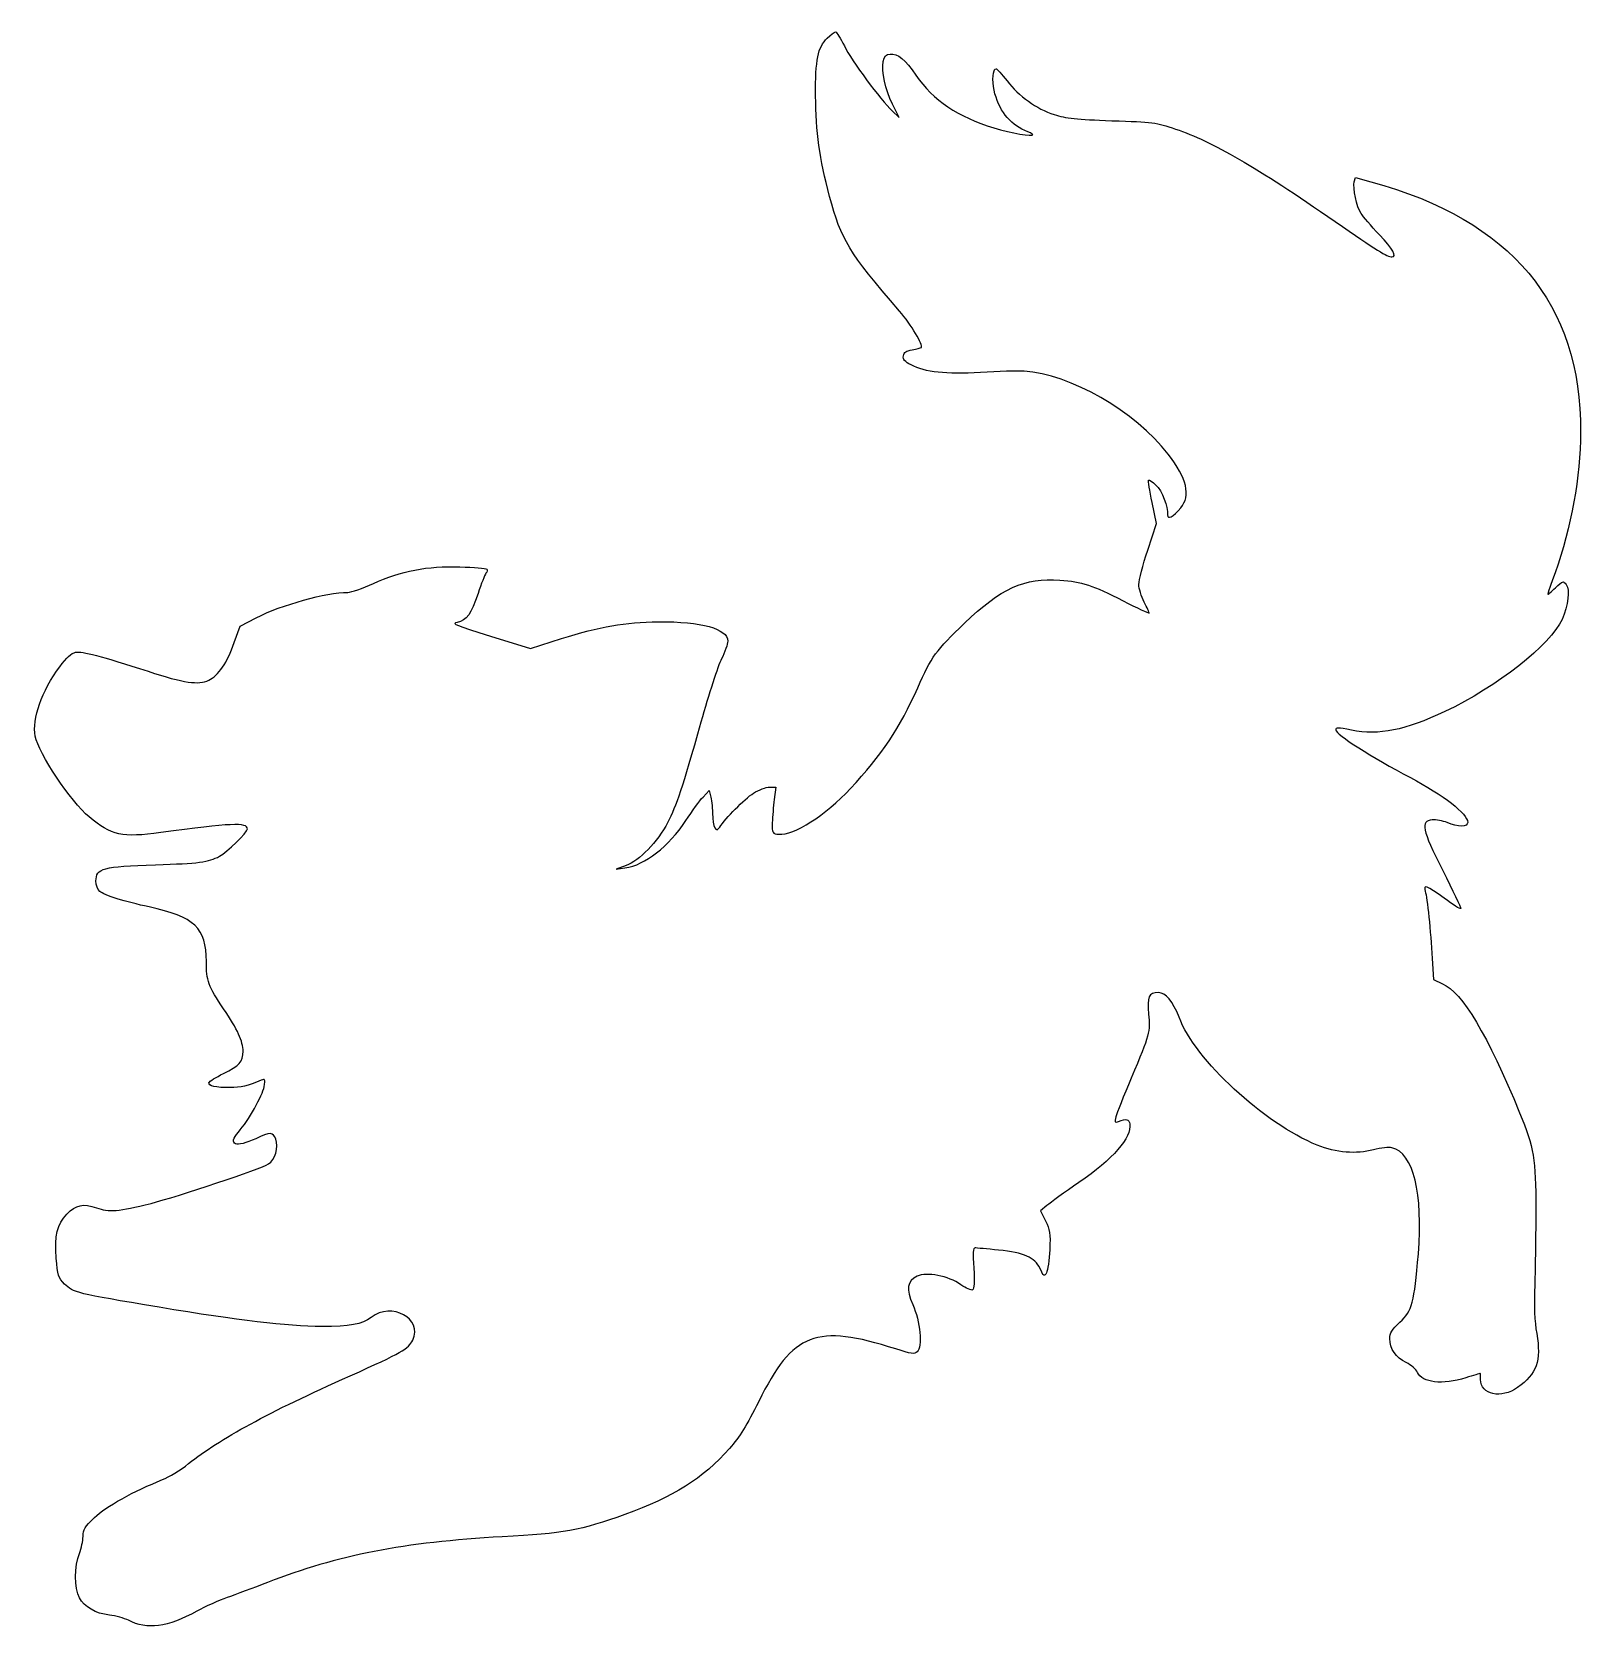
# Model space of a CAD drawing. Header units: centimetres. Extents: x -12.7 to 12.6, y -15.3 to 10.7.
import ezdxf

# ---------------------------------------------------------------- set-up
doc = ezdxf.new("R2010")
doc.units = ezdxf.units.CM
doc.header["$MEASUREMENT"] = 0
doc.layers.add('Layer 1', color=7, linetype='Continuous')

msp = doc.modelspace()

# ---------------------------------------------------------------- linework, layer by layer
at = {"layer": 'Layer 1'}
msp.add_open_spline([(0.3175, 10.62567), (0.16228, 10.46692), (0.12347, 10.27995), (0.127, 9.68375), (0.127, 9.68375), (0.13053, 9.09461), (0.1905, 8.66422), (0.35631, 8.04333), (0.35631, 8.04333), (0.54681, 7.33072), (0.6597, 7.14727), (1.49578, 6.17361), (1.49578, 6.17361), (1.68628, 5.95489), (1.88736, 5.61622), (1.85209, 5.58094), (1.85209, 5.58094), (1.84151, 5.57036), (1.77448, 5.55272), (1.70392, 5.54213), (1.70392, 5.54213), (1.60161, 5.52449), (1.56634, 5.50332), (1.55928, 5.44335), (1.55928, 5.44335), (1.5487, 5.38338), (1.58045, 5.3481), (1.68628, 5.29518), (1.68628, 5.29518), (1.92264, 5.17524), (2.24367, 5.13996), (2.81517, 5.17171), (2.81517, 5.17171), (3.10092, 5.18935), (3.42195, 5.19993), (3.52778, 5.19288), (3.52778, 5.19288), (4.27214, 5.15055), (5.34106, 4.53671), (5.87375, 3.84174), (5.87375, 3.84174), (6.18419, 3.4431), (6.24769, 3.16441), (6.08189, 2.96685), (6.08189, 2.96685), (5.95842, 2.81868), (5.85964, 2.76577), (5.8667, 2.85043), (5.8667, 2.85043), (5.87376, 2.98096), (5.77498, 3.24554), (5.6762, 3.33726), (5.6762, 3.33726), (5.61976, 3.39018), (5.56684, 3.42545), (5.55626, 3.4184), (5.55626, 3.4184), (5.5492, 3.40782), (5.5739, 3.24554), (5.6127, 3.05504), (5.6127, 3.05504), (5.6127, 3.05504), (5.68678, 2.70932), (5.68678, 2.70932), (5.68678, 2.70932), (5.68678, 2.70932), (5.54214, 2.2754), (5.54214, 2.2754), (5.54214, 2.2754), (5.46453, 2.03551), (5.3975, 1.78504), (5.3975, 1.71801), (5.3975, 1.71801), (5.3975, 1.65098), (5.43631, 1.52045), (5.48569, 1.42873), (5.48569, 1.42873), (5.53508, 1.33701), (5.57036, 1.25587), (5.56683, 1.24881), (5.56683, 1.24881), (5.55977, 1.24528), (5.36927, 1.33348), (5.13997, 1.44989), (5.13997, 1.44989), (4.63903, 1.70742), (4.47675, 1.76033), (4.10986, 1.78856), (4.10986, 1.78856), (3.53836, 1.83089), (3.14325, 1.65098), (2.55764, 1.08653), (2.55764, 1.08653), (2.08492, 0.63497), (2.02142, 0.54678), (1.79211, 0.03172), (1.79211, 0.03172), (1.4993, -0.62445), (1.2065, -1.06542), (0.69497, -1.61222), (0.69497, -1.61222), (0.28928, -2.04614), (-0.23284, -2.38128), (-0.4692, -2.35658), (-0.4692, -2.35658), (-0.57856, -2.346), (-0.58209, -2.34247), (-0.57856, -2.16961), (-0.57856, -2.16961), (-0.57503, -2.07083), (-0.56092, -1.9015), (-0.54681, -1.78861), (-0.54681, -1.78861), (-0.54681, -1.78861), (-0.51859, -1.58753), (-0.51859, -1.58753), (-0.51859, -1.58753), (-0.51859, -1.58753), (-0.62442, -1.58753), (-0.62442, -1.58753), (-0.62442, -1.58753), (-0.68086, -1.58753), (-0.79728, -1.63339), (-0.88548, -1.68631), (-0.88548, -1.68631), (-1.03365, -1.78509), (-1.34762, -2.09906), (-1.43581, -2.24017), (-1.43581, -2.24017), (-1.49931, -2.346), (-1.5487, -2.24723), (-1.55575, -2.01086), (-1.55575, -2.01086), (-1.55575, -1.90503), (-1.56986, -1.77803), (-1.58397, -1.73217), (-1.58397, -1.73217), (-1.58397, -1.73217), (-1.60866, -1.64398), (-1.60866, -1.64398), (-1.60866, -1.64398), (-1.60866, -1.64398), (-1.70744, -1.74981), (-1.70744, -1.74981), (-1.70744, -1.74981), (-1.76036, -1.80625), (-1.88736, -1.97912), (-1.98966, -2.13434), (-1.98966, -2.13434), (-2.26835, -2.5612), (-2.64935, -2.85753), (-2.98097, -2.90692), (-2.98097, -2.90692), (-2.98097, -2.90692), (-3.12208, -2.92809), (-3.12208, -2.92809), (-3.12208, -2.92809), (-3.12208, -2.92809), (-2.96333, -2.86812), (-2.96333, -2.86812), (-2.96333, -2.86812), (-2.74814, -2.79051), (-2.44475, -2.47654), (-2.286, -2.16962), (-2.286, -2.16962), (-2.13783, -1.87681), (-2.05317, -1.62634), (-1.74272, -0.5292), (-1.74272, -0.5292), (-1.61572, -0.07412), (-1.46403, 0.38802), (-1.40758, 0.50091), (-1.40758, 0.50091), (-1.35114, 0.6138), (-1.30527, 0.74433), (-1.30527, 0.79372), (-1.30527, 0.79372), (-1.30527, 0.9948), (-1.73566, 1.11475), (-2.43416, 1.10769), (-2.43416, 1.10769), (-2.99155, 1.10063), (-3.38313, 1.03008), (-4.01813, 0.83252), (-4.01813, 0.83252), (-4.01813, 0.83252), (-4.5226, 0.67377), (-4.5226, 0.67377), (-4.5226, 0.67377), (-4.5226, 0.67377), (-5.17524, 0.87485), (-5.17524, 0.87485), (-5.17524, 0.87485), (-5.74674, 1.05124), (-5.81377, 1.07946), (-5.71499, 1.0971), (-5.71499, 1.0971), (-5.55977, 1.12885), (-5.48921, 1.23116), (-5.37632, 1.56982), (-5.37632, 1.56982), (-5.32693, 1.72504), (-5.26696, 1.87321), (-5.24932, 1.8979), (-5.24932, 1.8979), (-5.22815, 1.92259), (-5.2211, 1.95434), (-5.23521, 1.96493), (-5.23521, 1.96493), (-5.24932, 1.97904), (-5.44335, 1.99668), (-5.67265, 2.00374), (-5.67265, 2.00374), (-6.19829, 2.02138), (-6.63926, 1.93671), (-7.08376, 1.7321), (-7.08376, 1.7321), (-7.25662, 1.65096), (-7.44359, 1.58746), (-7.50004, 1.58746), (-7.50004, 1.58746), (-7.85282, 1.58746), (-8.57601, 1.38638), (-8.99582, 1.17118), (-8.99582, 1.17118), (-8.99582, 1.17118), (-9.25688, 1.03712), (-9.25688, 1.03712), (-9.25688, 1.03712), (-9.25688, 1.03712), (-9.35213, 0.76901), (-9.35213, 0.76901), (-9.35213, 0.76901), (-9.46502, 0.44093), (-9.60966, 0.23279), (-9.76841, 0.15518), (-9.76841, 0.15518), (-9.93774, 0.07404), (-10.17058, 0.10932), (-10.75619, 0.29982), (-10.75619, 0.29982), (-11.52877, 0.55029), (-11.82863, 0.6279), (-11.938, 0.61026), (-11.938, 0.61026), (-12.00856, 0.59615), (-12.08617, 0.52559), (-12.19553, 0.3739), (-12.19553, 0.3739), (-12.48834, -0.01768), (-12.65061, -0.47629), (-12.5977, -0.75852), (-12.5977, -0.75852), (-12.54478, -1.03369), (-12.01562, -1.82744), (-11.71928, -2.07438), (-11.71928, -2.07438), (-11.35239, -2.37777), (-11.18306, -2.41657), (-10.54806, -2.32838), (-10.54806, -2.32838), (-9.41212, -2.17316), (-9.13695, -2.16257), (-9.13695, -2.26841), (-9.13695, -2.26841), (-9.13695, -2.32485), (-9.47562, -2.65647), (-9.59203, -2.71644), (-9.59203, -2.71644), (-9.779, -2.81169), (-9.92717, -2.83286), (-10.63625, -2.85402), (-10.63625, -2.85402), (-11.49703, -2.88224), (-11.60639, -2.91046), (-11.60639, -3.1186), (-11.60639, -3.1186), (-11.60639, -3.18563), (-11.5817, -3.25971), (-11.54289, -3.28793), (-11.54289, -3.28793), (-11.47586, -3.35143), (-11.12308, -3.46079), (-10.74208, -3.54193), (-10.74208, -3.54193), (-10.00125, -3.70068), (-9.80722, -3.88412), (-9.80722, -4.43093), (-9.80722, -4.43093), (-9.80722, -4.74137), (-9.77194, -4.84015), (-9.525, -5.20351), (-9.525, -5.20351), (-9.29569, -5.54218), (-9.21103, -5.73268), (-9.2075, -5.89495), (-9.2075, -5.89495), (-9.2075, -6.06428), (-9.26747, -6.13131), (-9.52853, -6.25831), (-9.52853, -6.25831), (-9.652, -6.31828), (-9.75784, -6.38531), (-9.76489, -6.40648), (-9.76489, -6.40648), (-9.779, -6.4594), (-9.652, -6.49115), (-9.41917, -6.48762), (-9.41917, -6.48762), (-9.24631, -6.48762), (-9.13695, -6.46293), (-8.91117, -6.36768), (-8.91117, -6.36768), (-8.8512, -6.33946), (-8.84414, -6.35004), (-8.86531, -6.47351), (-8.86531, -6.47351), (-8.89, -6.61815), (-9.11931, -7.02737), (-9.28512, -7.21434), (-9.28512, -7.21434), (-9.46504, -7.42248), (-9.32745, -7.47187), (-9.0029, -7.32017), (-9.0029, -7.32017), (-8.76301, -7.20728), (-8.72068, -7.21081), (-8.67482, -7.32723), (-8.67482, -7.32723), (-8.62543, -7.45776), (-8.6854, -7.6659), (-8.79476, -7.73292), (-8.79476, -7.73292), (-8.90765, -7.807), (-10.28701, -8.26914), (-10.70682, -8.37498), (-10.70682, -8.37498), (-11.24304, -8.50904), (-11.39474, -8.51962), (-11.59935, -8.44906), (-11.59935, -8.44906), (-11.81454, -8.37145), (-11.93449, -8.39614), (-12.08266, -8.55137), (-12.08266, -8.55137), (-12.24141, -8.7207), (-12.28374, -8.89356), (-12.25552, -9.26751), (-12.25552, -9.26751), (-12.23083, -9.55326), (-12.22024, -9.58501), (-12.11794, -9.69084), (-12.11794, -9.69084), (-11.97683, -9.83195), (-11.9345, -9.84253), (-10.5763, -10.06831), (-10.5763, -10.06831), (-9.25691, -10.29056), (-8.51608, -10.37523), (-7.91988, -10.38228), (-7.91988, -10.38228), (-7.47538, -10.38581), (-7.26371, -10.347), (-7.11907, -10.23411), (-7.11907, -10.23411), (-6.78746, -9.97305), (-6.2724, -10.25528), (-6.44174, -10.60453), (-6.44174, -10.60453), (-6.5123, -10.74564), (-6.61813, -10.80914), (-7.46127, -11.18661), (-7.46127, -11.18661), (-8.80183, -11.7828), (-9.58146, -12.20967), (-10.09652, -12.61889), (-10.09652, -12.61889), (-10.22705, -12.7212), (-10.41755, -12.83761), (-10.51985, -12.87995), (-10.51985, -12.87995), (-10.98199, -13.05987), (-11.45118, -13.32092), (-11.6311, -13.49731), (-11.6311, -13.49731), (-11.78985, -13.649), (-11.81807, -13.69487), (-11.81807, -13.80423), (-11.81807, -13.80423), (-11.81807, -13.87479), (-11.84629, -14.00179), (-11.87804, -14.08292), (-11.87804, -14.08292), (-11.95918, -14.28048), (-11.95918, -14.65442), (-11.87804, -14.80611), (-11.87804, -14.80611), (-11.7969, -14.95428), (-11.61346, -15.06364), (-11.38768, -15.08833), (-11.38768, -15.08833), (-11.28537, -15.09891), (-11.14426, -15.13772), (-11.07724, -15.173), (-11.07724, -15.173), (-10.77385, -15.33175), (-10.43871, -15.28589), (-9.96246, -15.02483), (-9.96246, -15.02483), (-9.82488, -14.94722), (-9.60263, -14.84844), (-9.46857, -14.80258), (-9.46857, -14.80258), (-9.33451, -14.75672), (-9.03818, -14.64383), (-8.80888, -14.55564), (-8.80888, -14.55564), (-7.66588, -14.11114), (-6.58638, -13.89947), (-4.98124, -13.81128), (-4.98124, -13.81128), (-3.97935, -13.75836), (-3.70771, -13.70897), (-2.98099, -13.44792), (-2.98099, -13.44792), (-2.1943, -13.16923), (-1.70746, -12.85878), (-1.27707, -12.37195), (-1.27707, -12.37195), (-1.11126, -12.18145), (-0.99132, -11.99095), (-0.80082, -11.60642), (-0.80082, -11.60642), (-0.24696, -10.48106), (0.13757, -10.33289), (1.43579, -10.74917), (1.43579, -10.74917), (1.68626, -10.83031), (1.73212, -10.83736), (1.78504, -10.79503), (1.78504, -10.79503), (1.87323, -10.71742), (1.83443, -10.29761), (1.71096, -10.02245), (1.71096, -10.02245), (1.59807, -9.77551), (1.61924, -9.64498), (1.78504, -9.56384), (1.78504, -9.56384), (1.93673, -9.48976), (2.29304, -9.55678), (2.49765, -9.70142), (2.49765, -9.70142), (2.58232, -9.76139), (2.66698, -9.79667), (2.68815, -9.78609), (2.68815, -9.78609), (2.71284, -9.76845), (2.7199, -9.65203), (2.70579, -9.43331), (2.70579, -9.43331), (2.68815, -9.18284), (2.69521, -9.1017), (2.72696, -9.1017), (2.72696, -9.1017), (2.74813, -9.1017), (2.92452, -9.11934), (3.11149, -9.13698), (3.11149, -9.13698), (3.5313, -9.17931), (3.6971, -9.2534), (3.78882, -9.44037), (3.78882, -9.44037), (3.84526, -9.56737), (3.85585, -9.5709), (3.89113, -9.5074), (3.89113, -9.5074), (3.9123, -9.46859), (3.93699, -9.29926), (3.94405, -9.12993), (3.94405, -9.12993), (3.95816, -8.86535), (3.94758, -8.80537), (3.87702, -8.66074), (3.87702, -8.66074), (3.87702, -8.66074), (3.79235, -8.49493), (3.79235, -8.49493), (3.79235, -8.49493), (3.79235, -8.49493), (3.89818, -8.41026), (3.89818, -8.41026), (3.89818, -8.41026), (3.95815, -8.36087), (4.19099, -8.19507), (4.42029, -8.03632), (4.42029, -8.03632), (4.98121, -7.65179), (5.28107, -7.30607), (5.24932, -7.08029), (5.24932, -7.08029), (5.23874, -7.00268), (5.18935, -6.98857), (5.06588, -7.04148), (5.06588, -7.04148), (5.00591, -7.06265), (5.00238, -7.05559), (5.02355, -6.96387), (5.02355, -6.96387), (5.03766, -6.90743), (5.15055, -6.62168), (5.27402, -6.3324), (5.27402, -6.3324), (5.57741, -5.61273), (5.58446, -5.57746), (5.55624, -5.28818), (5.55624, -5.28818), (5.52802, -5.00949), (5.55977, -4.93893), (5.71852, -4.93893), (5.71852, -4.93893), (5.83846, -4.93893), (5.95488, -5.08004), (6.05366, -5.3411), (6.05366, -5.3411), (6.31119, -6.03254), (7.44008, -7.07677), (8.30791, -7.42602), (8.30791, -7.42602), (8.61835, -7.54949), (8.93938, -7.57771), (9.22513, -7.5001), (9.22513, -7.5001), (9.34155, -7.47188), (9.47913, -7.45424), (9.52499, -7.46835), (9.52499, -7.46835), (9.87424, -7.55302), (10.03652, -8.20918), (9.95538, -9.20049), (9.95538, -9.20049), (9.88835, -9.99424), (9.85307, -10.1283), (9.65552, -10.31174), (9.65552, -10.31174), (9.52146, -10.43521), (9.48971, -10.48813), (9.48971, -10.57985), (9.48971, -10.57985), (9.48971, -10.74566), (9.58849, -10.89029), (9.75782, -10.97143), (9.75782, -10.97143), (9.83543, -11.01024), (9.9201, -11.08432), (9.94126, -11.13018), (9.94126, -11.13018), (10.01887, -11.30304), (10.34695, -11.33832), (10.73148, -11.21837), (10.73148, -11.21837), (10.85142, -11.17956), (10.95726, -11.14781), (10.96431, -11.14781), (10.96431, -11.14781), (10.96784, -11.14781), (10.97137, -11.19367), (10.97137, -11.24659), (10.97137, -11.24659), (10.97137, -11.49706), (11.30651, -11.56762), (11.57462, -11.37712), (11.57462, -11.37712), (11.88506, -11.1584), (11.96268, -10.93968), (11.88506, -10.4987), (11.88506, -10.4987), (11.84978, -10.30114), (11.84273, -10.05067), (11.85331, -9.70142), (11.85331, -9.70142), (11.86037, -9.4192), (11.87095, -8.86534), (11.87095, -8.4667), (11.87095, -8.4667), (11.87095, -7.65531), (11.8392, -7.46834), (11.60637, -6.89684), (11.60637, -6.89684), (11.08426, -5.62684), (10.67151, -4.9354), (10.35048, -4.79428), (10.35048, -4.79428), (10.35048, -4.79428), (10.20231, -4.72725), (10.20231, -4.72725), (10.20231, -4.72725), (10.20231, -4.72725), (10.18114, -4.38153), (10.18114, -4.38153), (10.18114, -4.38153), (10.15645, -3.93703), (10.1, -3.39022), (10.06825, -3.28792), (10.06825, -3.28792), (10.03297, -3.1715), (10.08942, -3.18914), (10.37517, -3.40081), (10.37517, -3.40081), (10.51981, -3.50664), (10.63975, -3.58073), (10.64681, -3.56662), (10.64681, -3.56662), (10.65034, -3.55251), (10.51981, -3.27381), (10.354, -2.94573), (10.354, -2.94573), (10.01181, -2.27545), (9.98358, -2.1414), (10.18114, -2.12376), (10.18114, -2.12376), (10.24464, -2.1167), (10.354, -2.13787), (10.42456, -2.16609), (10.42456, -2.16609), (10.60448, -2.2437), (10.7597, -2.24017), (10.7597, -2.16256), (10.7597, -2.16256), (10.7597, -2.02498), (10.36459, -1.71453), (9.82484, -1.43231), (9.82484, -1.43231), (9.20395, -1.10775), (8.60776, -0.72675), (8.60776, -0.6562), (8.60776, -0.6562), (8.60776, -0.61387), (8.64304, -0.61387), (8.86529, -0.65973), (8.86529, -0.65973), (9.31685, -0.74792), (9.73312, -0.66326), (10.38929, -0.35634), (10.38929, -0.35634), (11.23596, 0.04583), (12.11437, 0.73374), (12.29782, 1.14649), (12.29782, 1.14649), (12.40013, 1.37932), (12.43188, 1.62627), (12.36485, 1.71446), (12.36485, 1.71446), (12.31899, 1.77796), (12.31193, 1.77796), (12.19199, 1.66154), (12.19199, 1.66154), (12.12143, 1.59451), (12.06499, 1.54512), (12.06499, 1.55571), (12.06499, 1.55571), (12.06499, 1.56277), (12.11791, 1.72152), (12.18493, 1.90496), (12.18493, 1.90496), (12.44951, 2.64932), (12.60121, 3.47835), (12.60121, 4.19802), (12.60121, 4.19802), (12.60827, 6.29705), (11.47585, 7.65171), (9.18279, 8.28319), (9.18279, 8.28319), (9.18279, 8.28319), (8.93232, 8.35375), (8.93232, 8.35375), (8.93232, 8.35375), (8.93232, 8.35375), (8.91115, 8.28319), (8.91115, 8.28319), (8.91115, 8.28319), (8.88646, 8.18088), (8.94996, 7.87044), (9.02051, 7.76461), (9.02051, 7.76461), (9.05226, 7.71522), (9.18632, 7.56), (9.32037, 7.41889), (9.32037, 7.41889), (9.54262, 7.18253), (9.61318, 7.05553), (9.52498, 7.05553), (9.52498, 7.05553), (9.4509, 7.05553), (9.27451, 7.16489), (8.59717, 7.63409), (8.59717, 7.63409), (7.30248, 8.53015), (6.60398, 8.93584), (5.9972, 9.14045), (5.9972, 9.14045), (5.6797, 9.24981), (5.62678, 9.25687), (4.95651, 9.27803), (4.95651, 9.27803), (4.38148, 9.2992), (4.20862, 9.31684), (4.01812, 9.37681), (4.01812, 9.37681), (3.72531, 9.47206), (3.44309, 9.67667), (3.24906, 9.92714), (3.24906, 9.92714), (3.16439, 10.0365), (3.08325, 10.1247), (3.06914, 10.1247), (3.06914, 10.1247), (3.01975, 10.1247), (3.00211, 9.92714), (3.03739, 9.77545), (3.03739, 9.77545), (3.10795, 9.45795), (3.28786, 9.22512), (3.53833, 9.11928), (3.53833, 9.11928), (3.60889, 9.09106), (3.66886, 9.05931), (3.66886, 9.04872), (3.66886, 9.04872), (3.66886, 9.01344), (3.32314, 9.07694), (3.03386, 9.16161), (3.03386, 9.16161), (2.45178, 9.33447), (2.04255, 9.60964), (1.76386, 10.01886), (1.76386, 10.01886), (1.59453, 10.26933), (1.46047, 10.37869), (1.34405, 10.36458), (1.34405, 10.36458), (1.27349, 10.35752), (1.2488, 10.3293), (1.23116, 10.24111), (1.23116, 10.24111), (1.19941, 10.0753), (1.25938, 9.78955), (1.38285, 9.54614), (1.38285, 9.54614), (1.38285, 9.54614), (1.48868, 9.33095), (1.48868, 9.33095), (1.48868, 9.33095), (1.48868, 9.33095), (1.37579, 9.43678), (1.37579, 9.43678), (1.37579, 9.43678), (1.18882, 9.61317), (0.71257, 10.25875), (0.59615, 10.49864), (0.59615, 10.49864), (0.53265, 10.62211), (0.46915, 10.72442), (0.45151, 10.72442), (0.45151, 10.72442), (0.43387, 10.72442), (0.3739, 10.67856), (0.31745, 10.62564), (0.31745, 10.62564), (0.31745, 10.62564), (0.3175, 10.62567), (0.3175, 10.62567)], degree=3, knots=[0, 0, 0, 0, 0.00515464, 0.00515464, 0.00515464, 0.00515464, 0.01030928, 0.01030928, 0.01030928, 0.01030928, 0.01546392, 0.01546392, 0.01546392, 0.01546392, 0.02061856, 0.02061856, 0.02061856, 0.02061856, 0.0257732, 0.0257732, 0.0257732, 0.0257732, 0.03092784, 0.03092784, 0.03092784, 0.03092784, 0.03608247, 0.03608247, 0.03608247, 0.03608247, 0.04123711, 0.04123711, 0.04123711, 0.04123711, 0.04639175, 0.04639175, 0.04639175, 0.04639175, 0.05154639, 0.05154639, 0.05154639, 0.05154639, 0.05670103, 0.05670103, 0.05670103, 0.05670103, 0.06185567, 0.06185567, 0.06185567, 0.06185567, 0.06701031, 0.06701031, 0.06701031, 0.06701031, 0.07216495, 0.07216495, 0.07216495, 0.07216495, 0.07731959, 0.07731959, 0.07731959, 0.07731959, 0.08247423, 0.08247423, 0.08247423, 0.08247423, 0.08762887, 0.08762887, 0.08762887, 0.08762887, 0.09278351, 0.09278351, 0.09278351, 0.09278351, 0.09793814, 0.09793814, 0.09793814, 0.09793814, 0.10309278, 0.10309278, 0.10309278, 0.10309278, 0.10824742, 0.10824742, 0.10824742, 0.10824742, 0.11340206, 0.11340206, 0.11340206, 0.11340206, 0.1185567, 0.1185567, 0.1185567, 0.1185567, 0.12371134, 0.12371134, 0.12371134, 0.12371134, 0.12886598, 0.12886598, 0.12886598, 0.12886598, 0.13402062, 0.13402062, 0.13402062, 0.13402062, 0.13917526, 0.13917526, 0.13917526, 0.13917526, 0.1443299, 0.1443299, 0.1443299, 0.1443299, 0.14948454, 0.14948454, 0.14948454, 0.14948454, 0.15463918, 0.15463918, 0.15463918, 0.15463918, 0.15979381, 0.15979381, 0.15979381, 0.15979381, 0.16494845, 0.16494845, 0.16494845, 0.16494845, 0.17010309, 0.17010309, 0.17010309, 0.17010309, 0.17525773, 0.17525773, 0.17525773, 0.17525773, 0.18041237, 0.18041237, 0.18041237, 0.18041237, 0.18556701, 0.18556701, 0.18556701, 0.18556701, 0.19072165, 0.19072165, 0.19072165, 0.19072165, 0.19587629, 0.19587629, 0.19587629, 0.19587629, 0.20103093, 0.20103093, 0.20103093, 0.20103093, 0.20618557, 0.20618557, 0.20618557, 0.20618557, 0.21134021, 0.21134021, 0.21134021, 0.21134021, 0.21649485, 0.21649485, 0.21649485, 0.21649485, 0.22164948, 0.22164948, 0.22164948, 0.22164948, 0.22680412, 0.22680412, 0.22680412, 0.22680412, 0.23195876, 0.23195876, 0.23195876, 0.23195876, 0.2371134, 0.2371134, 0.2371134, 0.2371134, 0.24226804, 0.24226804, 0.24226804, 0.24226804, 0.24742268, 0.24742268, 0.24742268, 0.24742268, 0.25257732, 0.25257732, 0.25257732, 0.25257732, 0.25773196, 0.25773196, 0.25773196, 0.25773196, 0.2628866, 0.2628866, 0.2628866, 0.2628866, 0.26804124, 0.26804124, 0.26804124, 0.26804124, 0.27319588, 0.27319588, 0.27319588, 0.27319588, 0.27835052, 0.27835052, 0.27835052, 0.27835052, 0.28350515, 0.28350515, 0.28350515, 0.28350515, 0.28865979, 0.28865979, 0.28865979, 0.28865979, 0.29381443, 0.29381443, 0.29381443, 0.29381443, 0.29896907, 0.29896907, 0.29896907, 0.29896907, 0.30412371, 0.30412371, 0.30412371, 0.30412371, 0.30927835, 0.30927835, 0.30927835, 0.30927835, 0.31443299, 0.31443299, 0.31443299, 0.31443299, 0.31958763, 0.31958763, 0.31958763, 0.31958763, 0.32474227, 0.32474227, 0.32474227, 0.32474227, 0.32989691, 0.32989691, 0.32989691, 0.32989691, 0.33505155, 0.33505155, 0.33505155, 0.33505155, 0.34020619, 0.34020619, 0.34020619, 0.34020619, 0.34536082, 0.34536082, 0.34536082, 0.34536082, 0.35051546, 0.35051546, 0.35051546, 0.35051546, 0.3556701, 0.3556701, 0.3556701, 0.3556701, 0.36082474, 0.36082474, 0.36082474, 0.36082474, 0.36597938, 0.36597938, 0.36597938, 0.36597938, 0.37113402, 0.37113402, 0.37113402, 0.37113402, 0.37628866, 0.37628866, 0.37628866, 0.37628866, 0.3814433, 0.3814433, 0.3814433, 0.3814433, 0.38659794, 0.38659794, 0.38659794, 0.38659794, 0.39175258, 0.39175258, 0.39175258, 0.39175258, 0.39690722, 0.39690722, 0.39690722, 0.39690722, 0.40206186, 0.40206186, 0.40206186, 0.40206186, 0.40721649, 0.40721649, 0.40721649, 0.40721649, 0.41237113, 0.41237113, 0.41237113, 0.41237113, 0.41752577, 0.41752577, 0.41752577, 0.41752577, 0.42268041, 0.42268041, 0.42268041, 0.42268041, 0.42783505, 0.42783505, 0.42783505, 0.42783505, 0.43298969, 0.43298969, 0.43298969, 0.43298969, 0.43814433, 0.43814433, 0.43814433, 0.43814433, 0.44329897, 0.44329897, 0.44329897, 0.44329897, 0.44845361, 0.44845361, 0.44845361, 0.44845361, 0.45360825, 0.45360825, 0.45360825, 0.45360825, 0.45876289, 0.45876289, 0.45876289, 0.45876289, 0.46391753, 0.46391753, 0.46391753, 0.46391753, 0.46907216, 0.46907216, 0.46907216, 0.46907216, 0.4742268, 0.4742268, 0.4742268, 0.4742268, 0.47938144, 0.47938144, 0.47938144, 0.47938144, 0.48453608, 0.48453608, 0.48453608, 0.48453608, 0.48969072, 0.48969072, 0.48969072, 0.48969072, 0.49484536, 0.49484536, 0.49484536, 0.49484536, 0.5, 0.5, 0.5, 0.5, 0.50515464, 0.50515464, 0.50515464, 0.50515464, 0.51030928, 0.51030928, 0.51030928, 0.51030928, 0.51546392, 0.51546392, 0.51546392, 0.51546392, 0.52061856, 0.52061856, 0.52061856, 0.52061856, 0.5257732, 0.5257732, 0.5257732, 0.5257732, 0.53092784, 0.53092784, 0.53092784, 0.53092784, 0.53608247, 0.53608247, 0.53608247, 0.53608247, 0.54123711, 0.54123711, 0.54123711, 0.54123711, 0.54639175, 0.54639175, 0.54639175, 0.54639175, 0.55154639, 0.55154639, 0.55154639, 0.55154639, 0.55670103, 0.55670103, 0.55670103, 0.55670103, 0.56185567, 0.56185567, 0.56185567, 0.56185567, 0.56701031, 0.56701031, 0.56701031, 0.56701031, 0.57216495, 0.57216495, 0.57216495, 0.57216495, 0.57731959, 0.57731959, 0.57731959, 0.57731959, 0.58247423, 0.58247423, 0.58247423, 0.58247423, 0.58762887, 0.58762887, 0.58762887, 0.58762887, 0.59278351, 0.59278351, 0.59278351, 0.59278351, 0.59793814, 0.59793814, 0.59793814, 0.59793814, 0.60309278, 0.60309278, 0.60309278, 0.60309278, 0.60824742, 0.60824742, 0.60824742, 0.60824742, 0.61340206, 0.61340206, 0.61340206, 0.61340206, 0.6185567, 0.6185567, 0.6185567, 0.6185567, 0.62371134, 0.62371134, 0.62371134, 0.62371134, 0.62886598, 0.62886598, 0.62886598, 0.62886598, 0.63402062, 0.63402062, 0.63402062, 0.63402062, 0.63917526, 0.63917526, 0.63917526, 0.63917526, 0.6443299, 0.6443299, 0.6443299, 0.6443299, 0.64948454, 0.64948454, 0.64948454, 0.64948454, 0.65463918, 0.65463918, 0.65463918, 0.65463918, 0.65979381, 0.65979381, 0.65979381, 0.65979381, 0.66494845, 0.66494845, 0.66494845, 0.66494845, 0.67010309, 0.67010309, 0.67010309, 0.67010309, 0.67525773, 0.67525773, 0.67525773, 0.67525773, 0.68041237, 0.68041237, 0.68041237, 0.68041237, 0.68556701, 0.68556701, 0.68556701, 0.68556701, 0.69072165, 0.69072165, 0.69072165, 0.69072165, 0.69587629, 0.69587629, 0.69587629, 0.69587629, 0.70103093, 0.70103093, 0.70103093, 0.70103093, 0.70618557, 0.70618557, 0.70618557, 0.70618557, 0.71134021, 0.71134021, 0.71134021, 0.71134021, 0.71649485, 0.71649485, 0.71649485, 0.71649485, 0.72164948, 0.72164948, 0.72164948, 0.72164948, 0.72680412, 0.72680412, 0.72680412, 0.72680412, 0.73195876, 0.73195876, 0.73195876, 0.73195876, 0.7371134, 0.7371134, 0.7371134, 0.7371134, 0.74226804, 0.74226804, 0.74226804, 0.74226804, 0.74742268, 0.74742268, 0.74742268, 0.74742268, 0.75257732, 0.75257732, 0.75257732, 0.75257732, 0.75773196, 0.75773196, 0.75773196, 0.75773196, 0.7628866, 0.7628866, 0.7628866, 0.7628866, 0.76804124, 0.76804124, 0.76804124, 0.76804124, 0.77319588, 0.77319588, 0.77319588, 0.77319588, 0.77835052, 0.77835052, 0.77835052, 0.77835052, 0.78350515, 0.78350515, 0.78350515, 0.78350515, 0.78865979, 0.78865979, 0.78865979, 0.78865979, 0.79381443, 0.79381443, 0.79381443, 0.79381443, 0.79896907, 0.79896907, 0.79896907, 0.79896907, 0.80412371, 0.80412371, 0.80412371, 0.80412371, 0.80927835, 0.80927835, 0.80927835, 0.80927835, 0.81443299, 0.81443299, 0.81443299, 0.81443299, 0.81958763, 0.81958763, 0.81958763, 0.81958763, 0.82474227, 0.82474227, 0.82474227, 0.82474227, 0.82989691, 0.82989691, 0.82989691, 0.82989691, 0.83505155, 0.83505155, 0.83505155, 0.83505155, 0.84020619, 0.84020619, 0.84020619, 0.84020619, 0.84536082, 0.84536082, 0.84536082, 0.84536082, 0.85051546, 0.85051546, 0.85051546, 0.85051546, 0.8556701, 0.8556701, 0.8556701, 0.8556701, 0.86082474, 0.86082474, 0.86082474, 0.86082474, 0.86597938, 0.86597938, 0.86597938, 0.86597938, 0.87113402, 0.87113402, 0.87113402, 0.87113402, 0.87628866, 0.87628866, 0.87628866, 0.87628866, 0.8814433, 0.8814433, 0.8814433, 0.8814433, 0.88659794, 0.88659794, 0.88659794, 0.88659794, 0.89175258, 0.89175258, 0.89175258, 0.89175258, 0.89690722, 0.89690722, 0.89690722, 0.89690722, 0.90206186, 0.90206186, 0.90206186, 0.90206186, 0.90721649, 0.90721649, 0.90721649, 0.90721649, 0.91237113, 0.91237113, 0.91237113, 0.91237113, 0.91752577, 0.91752577, 0.91752577, 0.91752577, 0.92268041, 0.92268041, 0.92268041, 0.92268041, 0.92783505, 0.92783505, 0.92783505, 0.92783505, 0.93298969, 0.93298969, 0.93298969, 0.93298969, 0.93814433, 0.93814433, 0.93814433, 0.93814433, 0.94329897, 0.94329897, 0.94329897, 0.94329897, 0.94845361, 0.94845361, 0.94845361, 0.94845361, 0.95360825, 0.95360825, 0.95360825, 0.95360825, 0.95876289, 0.95876289, 0.95876289, 0.95876289, 0.96391753, 0.96391753, 0.96391753, 0.96391753, 0.96907216, 0.96907216, 0.96907216, 0.96907216, 0.9742268, 0.9742268, 0.9742268, 0.9742268, 0.97938144, 0.97938144, 0.97938144, 0.97938144, 0.98453608, 0.98453608, 0.98453608, 0.98453608, 0.98969072, 0.98969072, 0.98969072, 0.98969072, 1, 1, 1, 1], dxfattribs=at)

doc.saveas('drawing.dxf')
